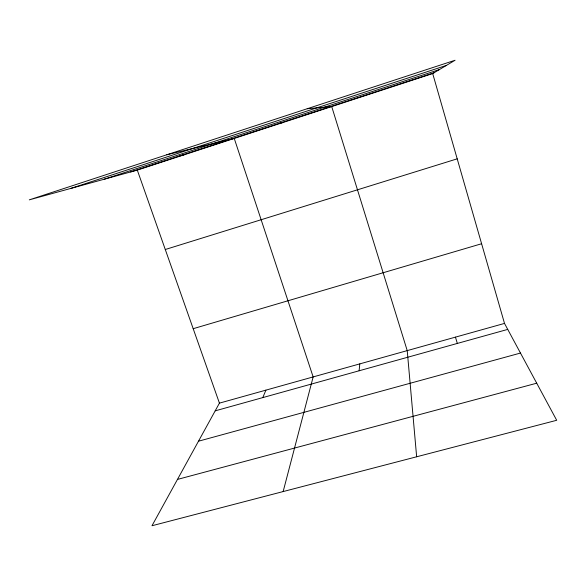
<?xml version="1.0" encoding="UTF-8"?>
<svg xmlns="http://www.w3.org/2000/svg" width="586" height="586" viewBox="0 0 586 586"><rect width="100%" height="100%" fill="white"/><g stroke="black" fill="none" stroke-linecap="round" stroke-linejoin="round"><path stroke-width="0.88" d="M359.13 370.777L359.797 363.884M283.148 491.566L313.151 376.93L234.246 138.435L166.798 154.777M262.814 397.601L265.898 390.144M504.509 323.413L219.428 403.139L151.986 525.745L556.7 420.287L504.509 323.413L432.695 73.572L455.073 60.255L29.3 199.855L137.3 170.116L432.695 73.572M70.62 188.48L446.386 65.427M104.227 179.228L439.434 69.566M130.619 171.954L434.05 72.767M165.281 249.511L457.205 158.835M193.19 328.695L481.611 243.739M215.179 410.859L507.732 329.398M198.486 441.214L520.478 353.058M177.463 479.421L536.717 383.2M179.909 155.847L185.344 154.418M279.72 123.221L282.562 122.642M307.225 108.732L331.72 106.571L407.226 350.618L416.646 456.78M137.3 170.116L219.428 403.139M455.454 337.133L457.336 343.433"/></g></svg>
